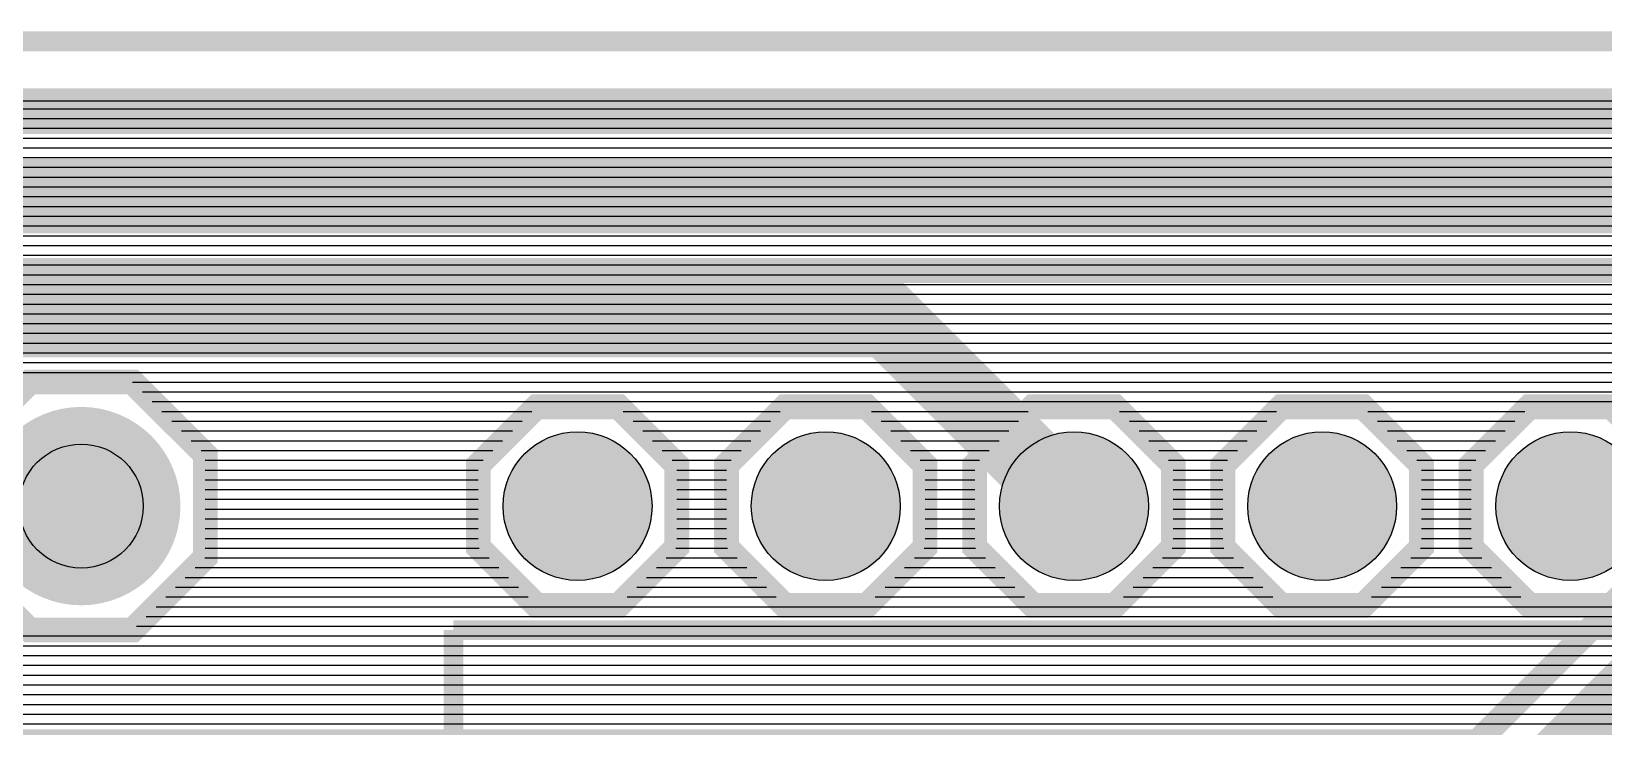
# Model space of a CAD drawing. Header units: inches. Extents: x -5.9 to 5.9, y -1.2 to 1.2.
# Drawn here: x 4.389 to 5.022, y 0.48 to 0.76 of the extents above; entities that cross this region are included whole.
import ezdxf

# ---------------------------------------------------------------- set-up
doc = ezdxf.new("R2010")
doc.units = ezdxf.units.IN
doc.layers.get('0').update_dxf_attribs({"linetype": 'CONTINUOUS'})

# ---------------------------------------------------------------- blocks, each defined once
blk = doc.blocks.new('EPAD')
at = {"const_width": 0.5}
blk.add_lwpolyline([(-0.25, 0, 1), (0.25, 0, 1)], format="xyb", close=True, dxfattribs=at)

msp = doc.modelspace()

# ---------------------------------------------------------------- linework, layer by layer
for points, const_width in [([(-5.627949, -1.212602), (5.887799, -1.212602), (5.887799, 0.755902), (-5.627949, 0.755902), (-5.627949, -1.212602)], 0.008), ([(-5.627949, -1.212602), (5.887799, -1.212602), (5.887799, 0.755902), (-5.627949, 0.755902), (-5.627949, -1.212602)], 0.008), ([(-5.627949, -1.212602), (5.887799, -1.212602), (5.887799, 0.755902), (-5.627949, 0.755902), (-5.627949, -1.212602)], 0.008), ([(-5.4853, 0.731902), (5.745151, 0.731902), (5.705477, 0.692228)], 0.01), ([(-5.4853, 0.731902), (5.745151, 0.731902), (5.705477, 0.692228)], 0.01), ([(2.921633, 0.7235), (5.196485, 0.7235), (5.301485, 0.6185)], 0.01), ([(0.934059, 0.5935), (1.034059, 0.6935), (5.109059, 0.6935), (5.159059, 0.6435), (5.159059, 0.5435), (5.209059, 0.4935), (5.634059, 0.4935), (5.684059, 0.4435), (5.684059, -0.4815), (5.634059, -0.5315), (5.409059, -0.5315), (5.359059, -0.5815), (5.359059, -0.7315)], 0.03), ([(5.309059, 0.5685), (5.184059, 0.6935), (2.934059, 0.6935), (2.884059, 0.6435), (2.884059, 0.3435)], 0.03), ([(5.171633, 0.6635), (4.131484, 0.6635)], 0.01), ([(1.209059, 0.5685), (1.284059, 0.6435), (4.734059, 0.6435), (4.809059, 0.5685)], 0.03), ([(4.359059, 0.547789), (4.359059, 0.589211), (4.388348, 0.6185), (4.42977, 0.6185), (4.459059, 0.589211), (4.459059, 0.547789), (4.42977, 0.5185), (4.388348, 0.5185), (4.359059, 0.547789)], 0.01), ([(4.368348, 0.5985), (4.388348, 0.6185), (4.42977, 0.6185), (4.459059, 0.589211), (4.459059, 0.547789), (4.42977, 0.5185), (4.388348, 0.5185), (4.368348, 0.5385)], 0.01), ([(4.388348, 0.0185), (4.359059, 0.047789), (4.359059, 0.076074), (4.254059, 0.181074), (4.254059, 0.405926), (4.321633, 0.4735), (4.971633, 0.4735), (5.069059, 0.570926), (5.069059, 0.585069), (5.092491, 0.6085), (5.125628, 0.6085), (5.149059, 0.585069)], 0.01), ([(4.569059, 0.551931), (4.569059, 0.585069), (4.592491, 0.6085), (4.625628, 0.6085), (4.649059, 0.585069), (4.649059, 0.551931), (4.625628, 0.5285), (4.592491, 0.5285), (4.569059, 0.551931)], 0.01), ([(4.569059, 0.551931), (4.569059, 0.585069), (4.592491, 0.6085), (4.625628, 0.6085), (4.649059, 0.585069), (4.649059, 0.551931), (4.625628, 0.5285), (4.592491, 0.5285), (4.569059, 0.551931)], 0.01), ([(4.669059, 0.551931), (4.669059, 0.585069), (4.692491, 0.6085), (4.725628, 0.6085), (4.749059, 0.585069), (4.749059, 0.551931), (4.725628, 0.5285), (4.692491, 0.5285), (4.669059, 0.551931)], 0.01), ([(4.669059, 0.551931), (4.669059, 0.585069), (4.692491, 0.6085), (4.725628, 0.6085), (4.749059, 0.585069), (4.749059, 0.551931), (4.725628, 0.5285), (4.692491, 0.5285), (4.669059, 0.551931)], 0.01), ([(4.769059, 0.551931), (4.769059, 0.585069), (4.792491, 0.6085), (4.825628, 0.6085), (4.849059, 0.585069), (4.849059, 0.551931), (4.825628, 0.5285), (4.792491, 0.5285), (4.769059, 0.551931)], 0.01), ([(4.769059, 0.551931), (4.769059, 0.585069), (4.792491, 0.6085), (4.825628, 0.6085), (4.849059, 0.585069), (4.849059, 0.551931), (4.825628, 0.5285), (4.792491, 0.5285), (4.769059, 0.551931)], 0.01), ([(4.869059, 0.551931), (4.869059, 0.585069), (4.892491, 0.6085), (4.925628, 0.6085), (4.949059, 0.585069), (4.949059, 0.551931), (4.925628, 0.5285), (4.892491, 0.5285), (4.869059, 0.551931)], 0.01), ([(4.869059, 0.551931), (4.869059, 0.585069), (4.892491, 0.6085), (4.925628, 0.6085), (4.949059, 0.585069), (4.949059, 0.551931), (4.925628, 0.5285), (4.892491, 0.5285), (4.869059, 0.551931)], 0.01), ([(4.969059, 0.551931), (4.969059, 0.585069), (4.992491, 0.6085), (5.025628, 0.6085), (5.049059, 0.585069), (5.049059, 0.551931), (5.025628, 0.5285), (4.992491, 0.5285), (4.969059, 0.551931)], 0.01), ([(4.969059, 0.551931), (4.969059, 0.585069), (4.992491, 0.6085), (5.025628, 0.6085), (5.049059, 0.585069), (5.049059, 0.551931), (5.025628, 0.5285), (4.992491, 0.5285), (4.969059, 0.551931)], 0.01), ([(4.409059, 0.5685), (4.259059, 0.5685), (4.209059, 0.5185), (4.209059, -0.3315), (4.059059, -0.4815), (4.059059, -0.6815), (3.959059, -0.6815), (3.909059, -0.6315)], 0.03), ([(4.409059, 0.0685), (4.284059, 0.1935), (4.284059, 0.3935), (4.334059, 0.4435), (4.984059, 0.4435), (5.109059, 0.5685)], 0.03), ([(4.559059, 0.4685), (4.559059, 0.5185)], 0.008), ([(4.559059, 0.3185), (5.259059, 0.3185), (5.259059, 0.5185), (4.559059, 0.5185)], 0.008), ([(4.559059, 0.4685), (4.559059, 0.5185)], 0.008), ([(4.559059, 0.3185), (5.259059, 0.3185), (5.259059, 0.5185), (4.559059, 0.5185)], 0.008), ([(4.559059, 0.4685), (4.559059, 0.5185)], 0.008), ([(4.559059, 0.3185), (5.259059, 0.3185), (5.259059, 0.5185), (4.559059, 0.5185)], 0.008)]:
    msp.add_lwpolyline(points, dxfattribs=dict(const_width=const_width))
for points in [[(-5.4853, 0.731902), (5.745151, 0.731902)], [(-5.4853, 0.731902), (5.745151, 0.731902)], [(-5.482119, 0.72872), (5.74197, 0.72872)], [(-5.482119, 0.72872), (5.74197, 0.72872)], [(-5.478182, 0.724783), (5.738033, 0.724783)], [(-5.478182, 0.724783), (5.738033, 0.724783)], [(3.499138, 0.720846), (5.734096, 0.720846)], [(3.503075, 0.716909), (5.730159, 0.716909)], [(3.507012, 0.712972), (5.726222, 0.712972)], [(3.510949, 0.709035), (5.722285, 0.709035)], [(3.514886, 0.705098), (5.718348, 0.705098)], [(3.518823, 0.701161), (5.714411, 0.701161)], [(3.52276, 0.697224), (5.710474, 0.697224)], [(3.526697, 0.693287), (5.706537, 0.693287)], [(3.530634, 0.68935), (5.705477, 0.68935)], [(3.534571, 0.685413), (5.705477, 0.685413)], [(3.538508, 0.681476), (5.705477, 0.681476)], [(3.542445, 0.677539), (5.705477, 0.677539)], [(3.546382, 0.673602), (5.705477, 0.673602)], [(3.550319, 0.669665), (5.705477, 0.669665)], [(3.554256, 0.665728), (5.705477, 0.665728)], [(3.558193, 0.661791), (5.705477, 0.661791)], [(4.133193, 0.661791), (5.173343, 0.661791)], [(3.56213, 0.657854), (5.705477, 0.657854)], [(3.566067, 0.653917), (5.705477, 0.653917)], [(4.13713, 0.657854), (5.17728, 0.657854)], [(4.141067, 0.653917), (5.181217, 0.653917)], [(3.570004, 0.64998), (5.705477, 0.64998)], [(4.145004, 0.64998), (5.185154, 0.64998)], [(3.573941, 0.646043), (5.705477, 0.646043)], [(3.577878, 0.642106), (5.705477, 0.642106)], [(4.148941, 0.646043), (5.189091, 0.646043)], [(4.152878, 0.642106), (5.193028, 0.642106)], [(3.581815, 0.638169), (5.705477, 0.638169)], [(3.585752, 0.634232), (5.705477, 0.634232)], [(4.156815, 0.638169), (5.196965, 0.638169)], [(4.160752, 0.634232), (5.200902, 0.634232)], [(3.589689, 0.630295), (5.705477, 0.630295)], [(4.164689, 0.630295), (5.204839, 0.630295)], [(3.593626, 0.626358), (5.705477, 0.626358)], [(3.597563, 0.622421), (5.705781, 0.622421)], [(4.168626, 0.626358), (5.208776, 0.626358)], [(4.172563, 0.622421), (5.212713, 0.622421)], [(4.429785, 0.618484), (5.21665, 0.618484)], [(4.429785, 0.618484), (5.288333, 0.618484)], [(4.433722, 0.614547), (5.220587, 0.614547)], [(4.433722, 0.614547), (5.284396, 0.614547)], [(4.437659, 0.61061), (5.224524, 0.61061)], [(4.437659, 0.61061), (5.280459, 0.61061)], [(4.441596, 0.606673), (4.590664, 0.606673)], [(4.441596, 0.606673), (4.590664, 0.606673)], [(4.445533, 0.602736), (4.586727, 0.602736)], [(4.445533, 0.602736), (4.586727, 0.602736)], [(4.627454, 0.606673), (4.690664, 0.606673)], [(4.627454, 0.606673), (4.690664, 0.606673)], [(4.631391, 0.602736), (4.686727, 0.602736)], [(4.631391, 0.602736), (4.686727, 0.602736)], [(4.727454, 0.606673), (4.790664, 0.606673)], [(4.727454, 0.606673), (4.790664, 0.606673)], [(4.731391, 0.602736), (4.786727, 0.602736)], [(4.731391, 0.602736), (4.786727, 0.602736)], [(4.827454, 0.606673), (4.890664, 0.606673)], [(4.827454, 0.606673), (4.890664, 0.606673)], [(4.831391, 0.602736), (4.886727, 0.602736)], [(4.831391, 0.602736), (4.886727, 0.602736)], [(4.927454, 0.606673), (4.990664, 0.606673)], [(4.927454, 0.606673), (4.990664, 0.606673)], [(4.931391, 0.602736), (4.986727, 0.602736)], [(4.931391, 0.602736), (4.986727, 0.602736)], [(4.44947, 0.598799), (4.58279, 0.598799)], [(4.44947, 0.598799), (4.58279, 0.598799)], [(4.635328, 0.598799), (4.68279, 0.598799)], [(4.635328, 0.598799), (4.68279, 0.598799)], [(4.735328, 0.598799), (4.78279, 0.598799)], [(4.735328, 0.598799), (4.78279, 0.598799)], [(4.835328, 0.598799), (4.88279, 0.598799)], [(4.835328, 0.598799), (4.88279, 0.598799)], [(4.935328, 0.598799), (4.98279, 0.598799)], [(4.935328, 0.598799), (4.98279, 0.598799)], [(4.453407, 0.594862), (4.578853, 0.594862)], [(4.453407, 0.594862), (4.578853, 0.594862)], [(4.457344, 0.590925), (4.574916, 0.590925)], [(4.457344, 0.590925), (4.574916, 0.590925)], [(4.639265, 0.594862), (4.678853, 0.594862)], [(4.639265, 0.594862), (4.678853, 0.594862)], [(4.643202, 0.590925), (4.674916, 0.590925)], [(4.643202, 0.590925), (4.674916, 0.590925)], [(4.739265, 0.594862), (4.778853, 0.594862)], [(4.739265, 0.594862), (4.778853, 0.594862)], [(4.743202, 0.590925), (4.774916, 0.590925)], [(4.743202, 0.590925), (4.774916, 0.590925)], [(4.839265, 0.594862), (4.878853, 0.594862)], [(4.839265, 0.594862), (4.878853, 0.594862)], [(4.843202, 0.590925), (4.874916, 0.590925)], [(4.843202, 0.590925), (4.874916, 0.590925)], [(4.939265, 0.594862), (4.978853, 0.594862)], [(4.939265, 0.594862), (4.978853, 0.594862)], [(4.943202, 0.590925), (4.974916, 0.590925)], [(4.943202, 0.590925), (4.974916, 0.590925)], [(4.459059, 0.586988), (4.570979, 0.586988)], [(4.459059, 0.586988), (4.570979, 0.586988)], [(4.459059, 0.583051), (4.569059, 0.583051)], [(4.459059, 0.583051), (4.569059, 0.583051)], [(4.647139, 0.586988), (4.670979, 0.586988)], [(4.647139, 0.586988), (4.670979, 0.586988)], [(4.649059, 0.583051), (4.669059, 0.583051)], [(4.649059, 0.583051), (4.669059, 0.583051)], [(4.747139, 0.586988), (4.770979, 0.586988)], [(4.747139, 0.586988), (4.770979, 0.586988)], [(4.749059, 0.583051), (4.769059, 0.583051)], [(4.749059, 0.583051), (4.769059, 0.583051)], [(4.847139, 0.586988), (4.870979, 0.586988)], [(4.847139, 0.586988), (4.870979, 0.586988)], [(4.849059, 0.583051), (4.869059, 0.583051)], [(4.849059, 0.583051), (4.869059, 0.583051)], [(4.947139, 0.586988), (4.970979, 0.586988)], [(4.947139, 0.586988), (4.970979, 0.586988)], [(4.949059, 0.583051), (4.969059, 0.583051)], [(4.949059, 0.583051), (4.969059, 0.583051)], [(4.459059, 0.579114), (4.569059, 0.579114)], [(4.459059, 0.579114), (4.569059, 0.579114)], [(4.649059, 0.579114), (4.669059, 0.579114)], [(4.649059, 0.579114), (4.669059, 0.579114)], [(4.749059, 0.579114), (4.769059, 0.579114)], [(4.749059, 0.579114), (4.769059, 0.579114)], [(4.849059, 0.579114), (4.869059, 0.579114)], [(4.849059, 0.579114), (4.869059, 0.579114)], [(4.949059, 0.579114), (4.969059, 0.579114)], [(4.949059, 0.579114), (4.969059, 0.579114)], [(4.459059, 0.575177), (4.569059, 0.575177)], [(4.459059, 0.575177), (4.569059, 0.575177)], [(4.459059, 0.57124), (4.569059, 0.57124)], [(4.459059, 0.57124), (4.569059, 0.57124)], [(4.649059, 0.575177), (4.669059, 0.575177)], [(4.649059, 0.575177), (4.669059, 0.575177)], [(4.649059, 0.57124), (4.669059, 0.57124)], [(4.649059, 0.57124), (4.669059, 0.57124)], [(4.749059, 0.575177), (4.769059, 0.575177)], [(4.749059, 0.575177), (4.769059, 0.575177)], [(4.749059, 0.57124), (4.769059, 0.57124)], [(4.749059, 0.57124), (4.769059, 0.57124)], [(4.849059, 0.575177), (4.869059, 0.575177)], [(4.849059, 0.575177), (4.869059, 0.575177)], [(4.849059, 0.57124), (4.869059, 0.57124)], [(4.849059, 0.57124), (4.869059, 0.57124)], [(4.949059, 0.575177), (4.969059, 0.575177)], [(4.949059, 0.575177), (4.969059, 0.575177)], [(4.949059, 0.57124), (4.969059, 0.57124)], [(4.949059, 0.57124), (4.969059, 0.57124)], [(4.459059, 0.567303), (4.569059, 0.567303)], [(4.459059, 0.567303), (4.569059, 0.567303)], [(4.649059, 0.567303), (4.669059, 0.567303)], [(4.649059, 0.567303), (4.669059, 0.567303)], [(4.749059, 0.567303), (4.769059, 0.567303)], [(4.749059, 0.567303), (4.769059, 0.567303)], [(4.849059, 0.567303), (4.869059, 0.567303)], [(4.849059, 0.567303), (4.869059, 0.567303)], [(4.949059, 0.567303), (4.969059, 0.567303)], [(4.949059, 0.567303), (4.969059, 0.567303)], [(4.459059, 0.563366), (4.569059, 0.563366)], [(4.459059, 0.563366), (4.569059, 0.563366)], [(4.459059, 0.559429), (4.569059, 0.559429)], [(4.459059, 0.559429), (4.569059, 0.559429)], [(4.649059, 0.563366), (4.669059, 0.563366)], [(4.649059, 0.563366), (4.669059, 0.563366)], [(4.649059, 0.559429), (4.669059, 0.559429)], [(4.649059, 0.559429), (4.669059, 0.559429)], [(4.749059, 0.563366), (4.769059, 0.563366)], [(4.749059, 0.563366), (4.769059, 0.563366)], [(4.749059, 0.559429), (4.769059, 0.559429)], [(4.749059, 0.559429), (4.769059, 0.559429)], [(4.849059, 0.563366), (4.869059, 0.563366)], [(4.849059, 0.563366), (4.869059, 0.563366)], [(4.849059, 0.559429), (4.869059, 0.559429)], [(4.849059, 0.559429), (4.869059, 0.559429)], [(4.949059, 0.563366), (4.969059, 0.563366)], [(4.949059, 0.563366), (4.969059, 0.563366)], [(4.949059, 0.559429), (4.969059, 0.559429)], [(4.949059, 0.559429), (4.969059, 0.559429)], [(4.459059, 0.555492), (4.569059, 0.555492)], [(4.459059, 0.555492), (4.569059, 0.555492)], [(4.459059, 0.551555), (4.569436, 0.551555)], [(4.459059, 0.551555), (4.569436, 0.551555)], [(4.648682, 0.551555), (4.669436, 0.551555)], [(4.648682, 0.551555), (4.669436, 0.551555)], [(4.649059, 0.555492), (4.669059, 0.555492)], [(4.649059, 0.555492), (4.669059, 0.555492)], [(4.748682, 0.551555), (4.769436, 0.551555)], [(4.748682, 0.551555), (4.769436, 0.551555)], [(4.749059, 0.555492), (4.769059, 0.555492)], [(4.749059, 0.555492), (4.769059, 0.555492)], [(4.848682, 0.551555), (4.869436, 0.551555)], [(4.848682, 0.551555), (4.869436, 0.551555)], [(4.849059, 0.555492), (4.869059, 0.555492)], [(4.849059, 0.555492), (4.869059, 0.555492)], [(4.948682, 0.551555), (4.969436, 0.551555)], [(4.948682, 0.551555), (4.969436, 0.551555)], [(4.949059, 0.555492), (4.969059, 0.555492)], [(4.949059, 0.555492), (4.969059, 0.555492)], [(4.458887, 0.547618), (4.573373, 0.547618)], [(4.458887, 0.547618), (4.573373, 0.547618)], [(4.644745, 0.547618), (4.673373, 0.547618)], [(4.644745, 0.547618), (4.673373, 0.547618)], [(4.744745, 0.547618), (4.773373, 0.547618)], [(4.744745, 0.547618), (4.773373, 0.547618)], [(4.844745, 0.547618), (4.873373, 0.547618)], [(4.844745, 0.547618), (4.873373, 0.547618)], [(4.944745, 0.547618), (4.973373, 0.547618)], [(4.944745, 0.547618), (4.973373, 0.547618)], [(4.451013, 0.539744), (4.581247, 0.539744)], [(4.451013, 0.539744), (4.581247, 0.539744)], [(4.45495, 0.543681), (4.57731, 0.543681)], [(4.45495, 0.543681), (4.57731, 0.543681)], [(4.636871, 0.539744), (4.681247, 0.539744)], [(4.636871, 0.539744), (4.681247, 0.539744)], [(4.640808, 0.543681), (4.67731, 0.543681)], [(4.640808, 0.543681), (4.67731, 0.543681)], [(4.736871, 0.539744), (4.781247, 0.539744)], [(4.736871, 0.539744), (4.781247, 0.539744)], [(4.740808, 0.543681), (4.77731, 0.543681)], [(4.740808, 0.543681), (4.77731, 0.543681)], [(4.836871, 0.539744), (4.881247, 0.539744)], [(4.836871, 0.539744), (4.881247, 0.539744)], [(4.840808, 0.543681), (4.87731, 0.543681)], [(4.840808, 0.543681), (4.87731, 0.543681)], [(4.936871, 0.539744), (4.981247, 0.539744)], [(4.936871, 0.539744), (4.981247, 0.539744)], [(4.940808, 0.543681), (4.97731, 0.543681)], [(4.940808, 0.543681), (4.97731, 0.543681)], [(4.447076, 0.535807), (4.585184, 0.535807)], [(4.447076, 0.535807), (4.585184, 0.535807)], [(4.632934, 0.535807), (4.685184, 0.535807)], [(4.632934, 0.535807), (4.685184, 0.535807)], [(4.732934, 0.535807), (4.785184, 0.535807)], [(4.732934, 0.535807), (4.785184, 0.535807)], [(4.832934, 0.535807), (4.885184, 0.535807)], [(4.832934, 0.535807), (4.885184, 0.535807)], [(4.932934, 0.535807), (4.985184, 0.535807)], [(4.932934, 0.535807), (4.985184, 0.535807)], [(4.439202, 0.527933), (5.278916, 0.527933)], [(4.439202, 0.527933), (5.026067, 0.527933)], [(4.443139, 0.53187), (4.589121, 0.53187)], [(4.443139, 0.53187), (4.589121, 0.53187)], [(4.628997, 0.53187), (4.689121, 0.53187)], [(4.628997, 0.53187), (4.689121, 0.53187)], [(4.728997, 0.53187), (4.789121, 0.53187)], [(4.728997, 0.53187), (4.789121, 0.53187)], [(4.828997, 0.53187), (4.889121, 0.53187)], [(4.828997, 0.53187), (4.889121, 0.53187)], [(4.928997, 0.53187), (4.989121, 0.53187)], [(4.928997, 0.53187), (4.989121, 0.53187)], [(4.431328, 0.520059), (5.28679, 0.520059)], [(4.431328, 0.520059), (5.018193, 0.520059)], [(4.435265, 0.523996), (5.282853, 0.523996)], [(4.435265, 0.523996), (5.02213, 0.523996)], [(3.732147, 0.516122), (5.014256, 0.516122)], [(4.249106, 0.516122), (5.319012, 0.516122)], [(3.736084, 0.512185), (5.010319, 0.512185)], [(3.740021, 0.508248), (5.006382, 0.508248)], [(4.241232, 0.508248), (5.326886, 0.508248)], [(4.245169, 0.512185), (5.322949, 0.512185)], [(3.743958, 0.504311), (5.002445, 0.504311)], [(4.239059, 0.504311), (5.330823, 0.504311)], [(3.747895, 0.500374), (4.998508, 0.500374)], [(3.751832, 0.496437), (4.994571, 0.496437)], [(4.239059, 0.500374), (5.33476, 0.500374)], [(4.239059, 0.496437), (5.338697, 0.496437)], [(3.755769, 0.4925), (4.990634, 0.4925)], [(3.759059, 0.488563), (4.986697, 0.488563)], [(4.239059, 0.4925), (5.342634, 0.4925)], [(4.239059, 0.488563), (5.346571, 0.488563)], [(3.759059, 0.484626), (4.98276, 0.484626)], [(4.239059, 0.484626), (5.350508, 0.484626)], [(3.759059, 0.480689), (4.978823, 0.480689)], [(4.239059, 0.480689), (5.354445, 0.480689)]]:
    msp.add_lwpolyline(points)
for centre, radius in [((4.609059, 0.5685), 0.03), ((4.709059, 0.5685), 0.03), ((4.809059, 0.5685), 0.03), ((4.909059, 0.5685), 0.03), ((5.009059, 0.5685), 0.03), ((4.409059, 0.5685), 0.025)]:
    msp.add_circle(centre, radius)

# ---------------------------------------------------------------- block references
for p, xscale, yscale in [((4.409059, 0.5685), 0.08, 0.08), ((4.409059, 0.5685), 0.07, 0.07), ((4.609059, 0.5685), 0.06, 0.06), ((4.709059, 0.5685), 0.06, 0.06), ((4.809059, 0.5685), 0.06, 0.06), ((4.909059, 0.5685), 0.06, 0.06), ((5.009059, 0.5685), 0.06, 0.06), ((4.609059, 0.5685), 0.05, 0.05), ((4.709059, 0.5685), 0.05, 0.05), ((4.809059, 0.5685), 0.05, 0.05), ((4.909059, 0.5685), 0.05, 0.05), ((5.009059, 0.5685), 0.05, 0.05)]:
    msp.add_blockref('EPAD', p, dxfattribs=dict(xscale=xscale, yscale=yscale))

doc.saveas('drawing.dxf')
